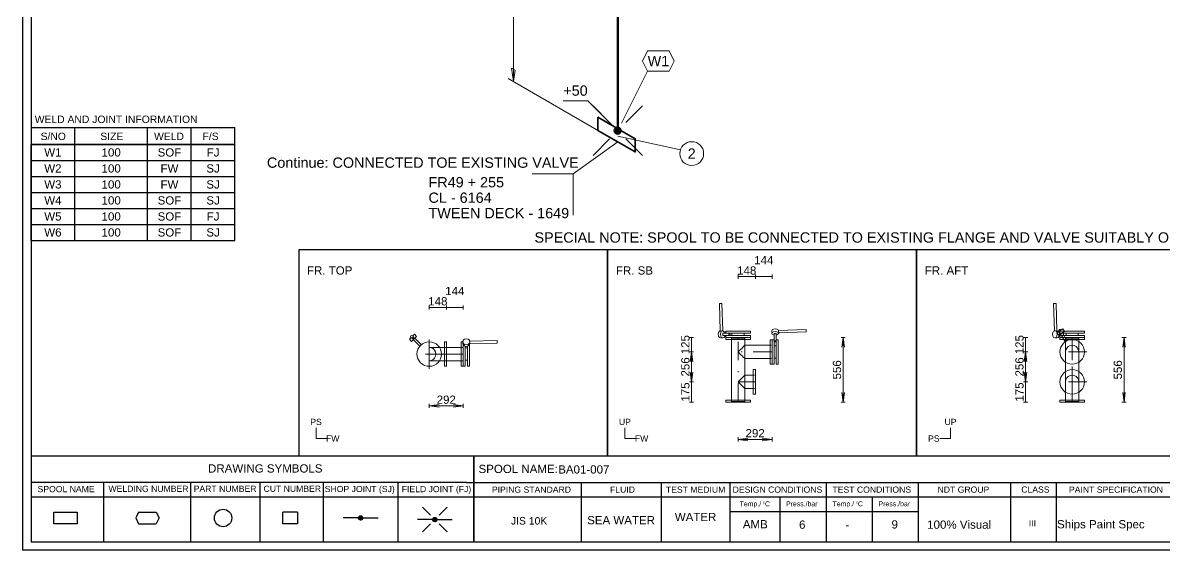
# Model space of a CAD drawing. Header units: millimetres. Extents: x 0 to 420, y 0 to 297.
# Drawn here: x 0 to 277.1, y 0 to 128 of the extents above; entities that cross this region are included whole.
import ezdxf
from ezdxf.enums import TextEntityAlignment as Align

# ---------------------------------------------------------------- set-up
doc = ezdxf.new("R2010")
doc.units = ezdxf.units.MM
doc.linetypes.add('DOTTED_DASHED5', pattern=[9.99996, 4.444427, -2.666656, 0.222221, -2.666656])
doc.linetypes.add('DOTTED_DASHED6', pattern=[10, 4.444444, -2.666667, 0.222222, -2.666667])
for name, color, linetype in [('FramesFromTables', 40, 'Continuous'), ('I_Coordinates', 11, 'Continuous'), ('I_Dimensions', 4, 'Continuous'), ('I_OtherComponents', 2, 'Continuous'), ('I_PartNumbers', 9, 'Continuous'), ('I_Pipes', 1, 'Continuous'), ('I_Tags', 8, 'Continuous'), ('SymbolsOnDrawingSheet', 1, 'Continuous'), ('TextFromTables', 2, 'Continuous'), ('TextFromTextBoxes', 2, 'Continuous')]:
    doc.layers.add(name, color=color, linetype=linetype)
doc.styles.add('Cadmatic Default Text', font='arial.ttf')

# ---------------------------------------------------------------- blocks, each defined once
blk = doc.blocks.new('BA01728716698_BOM_4')
at = {"layer": 'FramesFromTables', "linetype": 'ByBlock', "lineweight": -3}
for p, q in [((2, 98.5), (51.5, 98.5)), ((2, 75.19), (2, 98.5)), ((2, 75.19), (2, 98.5)), ((12.6, 75.19), (12.6, 98.5)), ((12.6, 75.19), (12.6, 98.5)), ((30.3, 75.19), (30.3, 98.5)), ((30.3, 75.19), (30.3, 98.5)), ((40.9, 75.19), (40.9, 98.5)), ((40.9, 75.19), (40.9, 98.5)), ((51.5, 75.19), (51.5, 98.5)), ((2, 94.62), (51.5, 94.62)), ((2, 90.73), (51.5, 90.73)), ((2, 86.85), (51.5, 86.85)), ((2, 82.96), (51.5, 82.96)), ((2, 79.08), (51.5, 79.08))]:
    blk.add_line(p, q, dxfattribs=at)
at = {"layer": 'FramesFromTables', "linetype": 'ByBlock', "lineweight": -3, "flags": 128}
blk.add_lwpolyline([(2, 75.19), (51.5, 75.19), (51.5, 98.5)], dxfattribs=at)
at = {"layer": 'TextFromTables', "linetype": 'ByBlock', "lineweight": 25, "style": 'Cadmatic Default Text'}
for s, p in [('W1', (7.3, 96.56)), ('100', (21.45, 96.56)), ('SOF', (35.6, 96.56)), ('FJ', (46.2, 96.56)), ('W2', (7.3, 92.67)), ('100', (21.45, 92.67)), ('FW', (35.6, 92.67)), ('SJ', (46.2, 92.67)), ('W3', (7.3, 88.79)), ('100', (21.45, 88.79)), ('FW', (35.6, 88.79)), ('SJ', (46.2, 88.79)), ('100', (21.45, 84.91)), ('SOF', (35.6, 84.91)), ('SJ', (46.2, 84.91)), ('W4', (7.3, 84.91)), ('W5', (7.3, 81.02)), ('100', (21.45, 81.02)), ('SOF', (35.6, 81.02)), ('FJ', (46.2, 81.02)), ('W6', (7.3, 77.14)), ('100', (21.45, 77.14)), ('SOF', (35.6, 77.14)), ('SJ', (46.2, 77.14))]:
    blk.add_text(s, height=2, dxfattribs=at).set_placement(p, align=Align.MIDDLE_CENTER)
at = {"layer": 'TextFromTextBoxes', "linetype": 'ByBlock', "lineweight": -3, "style": 'Cadmatic Default Text'}
blk.add_text('BA01-007', height=2, dxfattribs=at).set_placement((130, 19.6), align=Align.MIDDLE_LEFT)
for s, p in [('WATER', (163.35, 8.05)), ('SEA WATER', (145.25, 7.28)), ('AMB', (177.85, 6.3)), ('6', (189.25, 6.2)), ('-', (200.2, 6.15)), ('9', (211.7, 6.25)), ('100% Visual', (227.35, 6.2)), ('Ships Paint Spec', (261.75, 6.3))]:
    blk.add_text(s, height=2, dxfattribs=at).set_placement(p, align=Align.MIDDLE_CENTER)
blk = doc.blocks.new('SEDS_SPOOL_FORMAT_Gol_8')
at = {"layer": 'SymbolsOnDrawingSheet', "linetype": 'ByBlock', "lineweight": -3, "flags": 128}
for points in [[(0, 297), (420, 297), (420, 0), (0, 0), (0, 297)], [(2, 295.01), (2, 2)], [(2, 102.57), (51.49, 102.57)], [(12.6, 98.45), (12.6, 102.57)], [(30.28, 98.45), (30.28, 102.57)], [(40.88, 98.45), (40.88, 102.57)], [(51.49, 98.45), (51.49, 102.57)], [(2, 98.5), (51.5, 98.5)], [(2, 98.5), (51.5, 98.5)], [(51.49, 98.47), (2, 98.47)], [(2, 98.45), (51.49, 98.45)], [(2, 22.93), (107.74, 22.93)], [(107.74, 22.93), (292.02, 22.93)], [(109.52, 22.93), (109.52, 2)], [(109.52, 2), (109.52, 22.93)], [(107.74, 16.45), (2, 16.45)], [(19.62, 16.45), (19.62, 2)], [(40.69, 16.45), (40.69, 2)], [(57.56, 16.45), (57.56, 2)], [(72.95, 16.45), (72.95, 2)], [(91.02, 16.45), (91.02, 2)], [(107.74, 16.45), (292.02, 16.45)], [(135.58, 16.45), (135.58, 2)], [(155.03, 16.45), (155.03, 2)], [(171.67, 16.45), (171.67, 2)], [(195.02, 16.45), (195.02, 2)], [(217.4, 16.45), (217.4, 2)], [(239.85, 16.45), (239.85, 2)], [(250.91, 16.34), (250.91, 2)], [(2, 12.91), (292.02, 12.91)], [(183.82, 12.91), (183.82, 2)], [(206.21, 12.91), (206.21, 2)], [(13.2, 6.41), (7.55, 6.41), (7.55, 9.23), (13.2, 9.23)], [(13.2, 9.23), (13.2, 6.41)], [(28.12, 9.23), (27.42, 7.82)], [(28.12, 9.23), (32.36, 9.23)], [(32.36, 9.23), (33.07, 7.82)], [(66.68, 9.23), (66.68, 6.41), (63.15, 6.41), (63.15, 9.23)], [(66.68, 9.23), (63.15, 9.23)], [(81.49, 7.78), (82.04, 8.32)], [(81.51, 7.9), (81.93, 8.32)], [(81.52, 7.7), (82.14, 8.32)], [(99, 8.47), (97.06, 10.41)], [(101.09, 8.47), (103.03, 10.41)], [(171.67, 9.37), (217.4, 9.37)], [(171.67, 9.37), (217.4, 9.37)], [(27.42, 7.82), (28.12, 6.41)], [(28.12, 6.41), (32.36, 6.41)], [(33.07, 7.82), (32.36, 6.41)], [(81.48, 7.82), (77.79, 7.82)], [(81.55, 7.62), (82.22, 8.29)], [(81.56, 8.06), (81.76, 8.26)], [(81.57, 7.54), (82.28, 8.25)], [(81.62, 7.48), (82.34, 8.2)], [(81.68, 7.44), (82.4, 8.16)], [(81.74, 7.39), (82.45, 8.1)], [(81.8, 7.35), (82.48, 8.02)], [(81.88, 7.32), (82.5, 7.94)], [(81.98, 7.32), (82.53, 7.86)], [(82.09, 7.32), (82.52, 7.75)], [(82.24, 7.36), (82.47, 7.59)], [(82.54, 7.82), (86.24, 7.82)], [(99.51, 7.42), (95.82, 7.42)], [(99, 6.38), (97.06, 4.44)], [(99.53, 7.47), (99.99, 7.93)], [(99.53, 7.37), (100.1, 7.93)], [(99.56, 7.29), (100.2, 7.93)], [(99.58, 7.62), (99.88, 7.93)], [(99.58, 7.21), (100.27, 7.89)], [(99.61, 7.13), (100.33, 7.84)], [(99.67, 7.08), (100.39, 7.8)], [(99.73, 7.03), (100.45, 7.75)], [(99.79, 6.99), (100.49, 7.69)], [(99.85, 6.94), (100.52, 7.61)], [(99.94, 6.92), (100.54, 7.53)], [(100.04, 6.92), (100.57, 7.45)], [(100.15, 6.92), (100.54, 7.31)], [(100.38, 7.04), (100.49, 7.15)], [(100.57, 7.42), (104.27, 7.42)], [(101.09, 6.38), (103.03, 4.44)], [(2, 2), (418.01, 2)]]:
    blk.add_lwpolyline(points, dxfattribs=at)
at = {"layer": 'SymbolsOnDrawingSheet', "linetype": 'ByBlock', "lineweight": -3}
for centre, radius in [((48.63, 7.82), 2.12), ((82.01, 7.82), 0.53), ((100.04, 7.42), 0.53)]:
    blk.add_circle(centre, radius, dxfattribs=at)
at = {"layer": 'SymbolsOnDrawingSheet', "linetype": 'ByBlock', "lineweight": -3, "style": 'Cadmatic Default Text'}
for s, p in [('WELD AND JOINT INFORMATION', (2.89, 105.5)), ('S/NO', (4.31, 101.36)), ('SIZE', (18.81, 101.36)), ('WELD', (31.86, 101.36)), ('F/S', (43.63, 101.36))]:
    blk.add_text(s, height=1.8, dxfattribs=at).set_placement(p, align=Align.TOP_LEFT)
for s, height, p in [('DRAWING SYMBOLS', 2, (44.98, 18.84)), ('Temp./  C   ', 1.2, (174.06, 10.65)), ('0', 0.53, (179.71, 11.25)), ('Press./bar', 1.2, (185.31, 10.65)), ('Temp./  C   ', 1.2, (196.61, 10.65)), ('0', 0.53, (202.37, 11.25)), ('Press./bar', 1.2, (207.78, 10.65))]:
    blk.add_text(s, height=height, dxfattribs=at).set_placement(p)
for s, height, p in [('SPOOL NAME:', 2, (110.65, 19.73)), ('SPOOL NAME', 1.5, (3.58, 14.83)), ('WELDING NUMBER', 1.5, (20.79, 14.91)), ('PART NUMBER', 1.5, (41.48, 14.91)), ('CUT NUMBER', 1.5, (58.44, 14.91)), ('SHOP JOINT (SJ)', 1.5, (73.31, 14.85)), ('FIELD JOINT (FJ)', 1.5, (92, 14.83)), ('PIPING STANDARD', 1.5, (113.89, 14.7)), ('FLUID', 1.5, (142.57, 14.7)), ('TEST MEDIUM', 1.5, (156.14, 14.7)), ('DESIGN CONDITIONS', 1.5, (172.34, 14.7)), ('TEST CONDITIONS', 1.5, (196.58, 14.7)), ('NDT GROUP', 1.5, (222.09, 14.7)), ('CLASS', 1.5, (242.43, 14.72)), ('PAINT SPECIFICATION', 1.5, (254.01, 14.7)), ('JIS 10K', 1.8, (118.53, 7.12)), ('III', 1.5, (244.26, 6.51))]:
    blk.add_text(s, height=height, dxfattribs=at).set_placement(p, align=Align.MIDDLE_LEFT)
blk = doc.blocks.new('BA01728716698_PRT_34_3')
at = {"layer": 'I_Pipes', "linetype": 'ByBlock', "lineweight": 50}
blk.add_line((92.45, 78.53), (92.45, 225.88), dxfattribs=at)
blk = doc.blocks.new('BA01728716698_PRT_39_3')
at = {"layer": 'I_OtherComponents', "linetype": 'ByBlock', "lineweight": 35, "flags": 128}
blk.add_lwpolyline([(87.64, 81.8), (87.64, 78.59), (96.69, 73.36), (96.69, 76.57), (87.64, 81.8)], dxfattribs=at)
at = {"layer": 'I_OtherComponents', "linetype": 'ByBlock', "lineweight": 50}
for radius in [0.75, 0.375]:
    blk.add_circle((92.45, 78.53), radius, dxfattribs=at)
blk = doc.blocks.new('BA01728716698_DIM_0_3')
at = {"layer": 'I_Dimensions', "linetype": 'ByBlock', "lineweight": 0}
for p, q in [((65.82, 141.19), (89.85, 127.31)), ((67.12, 90.44), (67.12, 140.44)), ((89.85, 77.31), (65.82, 91.19))]:
    blk.add_line(p, q, dxfattribs=at)
at = {"layer": 'I_Dimensions', "linetype": 'ByBlock', "lineweight": 0, "flags": 128}
for points in [[(67.12, 140.44), (67.55, 137.19), (66.68, 137.69), (67.12, 140.44)], [(67.12, 90.44), (67.55, 93.19), (66.68, 93.69), (67.12, 90.44)]]:
    blk.add_lwpolyline(points, dxfattribs=at)
at = {"layer": 'I_Dimensions', "linetype": 'ByBlock', "lineweight": 0, "style": 'Cadmatic Default Text'}
blk.add_text('175', height=2.5, rotation=90, dxfattribs=at).set_placement((63.87, 117.31), align=Align.MIDDLE_CENTER)
blk = doc.blocks.new('BA01728716698_PTN_6_3')
at = {"layer": 'I_PartNumbers', "linetype": 'ByBlock', "lineweight": 0}
blk.add_line((107.66, 73.86), (92.45, 77.17), dxfattribs=at)
blk.add_circle((110.41, 72.97), 2.89, dxfattribs=at)
at = {"layer": 'I_PartNumbers', "linetype": 'ByBlock', "lineweight": 0, "style": 'Cadmatic Default Text'}
blk.add_text('2', height=2.5, dxfattribs=at).set_placement((110.41, 72.97), align=Align.MIDDLE_CENTER)
blk = doc.blocks.new('Pi_ExtraLength2_3')
at = {"layer": 'I_Tags', "linetype": 'ByBlock', "lineweight": 0, "flags": 128}
for points in [[(-2.96, -2.45), (2.96, -2.45)], [(2.96, -2.45), (8.84, -8.32)]]:
    blk.add_lwpolyline(points, dxfattribs=at)
at = {"layer": 'I_Tags', "linetype": 'ByBlock', "lineweight": 0, "style": 'Cadmatic Default Text'}
blk.add_text('+50', height=2.5, dxfattribs=at).set_placement((0, 0), align=Align.MIDDLE_CENTER)
blk = doc.blocks.new('Pi_FieldWeld_5')
at = {"layer": 'I_Tags', "linetype": 'ByBlock', "lineweight": 0, "flags": 128}
for points in [[(-2.62, 2.45), (-3.84, 0)], [(-3.84, 0), (-2.62, -2.45)], [(2.62, 2.45), (-2.62, 2.45)], [(3.84, 0), (2.62, 2.45)], [(2.62, -2.45), (3.84, 0)], [(-2.62, -2.45), (-8.98, -15.12)], [(-2.62, -2.45), (2.62, -2.45)], [(-11.88, -14.91), (-15.88, -10.91)], [(-7.88, -14.91), (-3.88, -10.91)], [(-11.88, -18.91), (-15.88, -22.91)], [(-7.88, -18.91), (-3.88, -22.91)]]:
    blk.add_lwpolyline(points, dxfattribs=at)
at = {"layer": 'I_Tags', "linetype": 'ByBlock', "lineweight": 0, "style": 'Cadmatic Default Text'}
blk.add_text('W1', height=2.5, dxfattribs=at).set_placement((0, 0), align=Align.MIDDLE_CENTER)

msp = doc.modelspace()

# ---------------------------------------------------------------- linework, layer by layer
at = {"linetype": 'ByBlock', "lineweight": 25, "flags": 128}
for points in [[(67, 22.9), (142, 22.9), (142, 72.9), (67, 72.9), (67, 22.9)], [(142, 22.9), (217, 22.9), (217, 72.9), (142, 72.9), (142, 22.9)], [(217, 22.9), (292, 22.9), (292, 72.9), (217, 72.9), (217, 22.9)]]:
    msp.add_lwpolyline(points, dxfattribs=at)
at = {"linetype": 'DOTTED_DASHED6', "lineweight": 13, "flags": 128}
for points in [[(98.67, 51.18), (98.67, 44.03)], [(98.67, 44.03), (98.67, 51.18)], [(173.67, 51.66), (173.67, 51.15)], [(173.67, 36.1), (173.67, 51.46)], [(254.79, 51.69), (254.79, 44.54)], [(254.79, 51.66), (254.79, 51.15)], [(254.79, 36.1), (254.79, 51.46)], [(102.25, 47.61), (95.1, 47.61)], [(102.25, 47.61), (95.1, 47.61)], [(106.74, 47.61), (98.67, 47.61)], [(102.67, 47.61), (98.67, 47.61)], [(102.87, 47.61), (102.36, 47.61)], [(106.94, 47.61), (106.43, 47.61)], [(181.74, 48.12), (173.67, 48.12)], [(181.94, 48.12), (181.43, 48.12)], [(254.79, 44.43), (254.79, 37.28)], [(177.67, 40.85), (173.67, 40.85)]]:
    msp.add_lwpolyline(points, dxfattribs=at)
at = {"linetype": 'DOTTED_DASHED5', "lineweight": 13, "flags": 128}
for points in [[(258.37, 48.12), (251.22, 48.12)], [(177.87, 40.85), (177.36, 40.85)], [(258.37, 40.85), (251.22, 40.85)], [(173.67, 35.9), (173.67, 36.41)], [(254.79, 35.9), (254.79, 36.41)]]:
    msp.add_lwpolyline(points, dxfattribs=at)
at = {"layer": 'I_Coordinates', "linetype": 'ByBlock', "lineweight": 0}
msp.add_line((133.66, 91.32), (144.45, 99.11), dxfattribs=at)
at = {"layer": 'I_Coordinates', "linetype": 'ByBlock', "lineweight": 0, "flags": 128}
msp.add_lwpolyline([(133.66, 81.32), (133.66, 91.32), (123.66, 91.32)], dxfattribs=at)
at = {"layer": 'SymbolsOnDrawingSheet', "linetype": 'ByBlock', "lineweight": 13, "flags": 128}
for points in [[(173.67, 65.9), (173.67, 66.9)], [(177.87, 65.9), (177.87, 66.9)], [(181.94, 65.9), (181.94, 66.9)], [(173.67, 66.4), (177.87, 66.4)], [(177.87, 66.4), (181.94, 66.4)], [(98.67, 58.42), (98.67, 59.42)], [(98.67, 58.92), (102.87, 58.92)], [(102.87, 58.42), (102.87, 59.42)], [(102.87, 58.92), (106.94, 58.92)], [(106.94, 58.42), (106.94, 59.42)], [(162.86, 51.66), (161.86, 51.66)], [(162.36, 48.12), (162.36, 51.66)], [(198.68, 51.66), (199.68, 51.66)], [(199.18, 51.66), (198.86, 49.26), (199.18, 51.66), (199.49, 49.26), (199.18, 51.66)], [(199.18, 35.9), (199.18, 51.66)], [(243.98, 51.66), (242.98, 51.66)], [(243.48, 48.12), (243.48, 51.66)], [(266.87, 51.66), (267.87, 51.66)], [(267.37, 51.66), (267.05, 49.26), (267.37, 51.66), (267.68, 49.26), (267.37, 51.66)], [(267.37, 35.9), (267.37, 51.66)], [(162.86, 48.12), (161.86, 48.12)], [(162.36, 48.12), (162.04, 45.72), (162.36, 48.12), (162.67, 45.72), (162.36, 48.12)], [(162.36, 40.85), (162.36, 48.12)], [(243.98, 48.12), (242.98, 48.12)], [(243.48, 48.12), (243.16, 45.72), (243.48, 48.12), (243.79, 45.72), (243.48, 48.12)], [(243.48, 40.85), (243.48, 48.12)], [(162.36, 40.85), (162.67, 43.25), (162.36, 40.85), (162.04, 43.25), (162.36, 40.85)], [(243.48, 40.85), (243.79, 43.25), (243.48, 40.85), (243.16, 43.25), (243.48, 40.85)], [(162.86, 40.85), (161.86, 40.85)], [(162.36, 35.9), (162.36, 40.85)], [(243.98, 40.85), (242.98, 40.85)], [(243.48, 35.9), (243.48, 40.85)], [(199.18, 35.9), (199.49, 38.3), (199.18, 35.9), (198.86, 38.3), (199.18, 35.9)], [(267.37, 35.9), (267.68, 38.3), (267.37, 35.9), (267.05, 38.3), (267.37, 35.9)], [(98.67, 35.53), (98.67, 34.53)], [(98.67, 35.03), (101.07, 34.72), (98.67, 35.03), (101.07, 35.35), (98.67, 35.03)], [(98.67, 35.03), (106.94, 35.03)], [(106.94, 35.03), (104.54, 35.35), (106.94, 35.03), (104.54, 34.72), (106.94, 35.03)], [(106.94, 35.53), (106.94, 34.53)], [(162.86, 35.9), (161.86, 35.9)], [(198.68, 35.9), (199.68, 35.9)], [(243.98, 35.9), (242.98, 35.9)], [(266.87, 35.9), (267.87, 35.9)], [(173.67, 27.4), (173.67, 26.4)], [(173.67, 26.9), (176.07, 26.58), (173.67, 26.9), (176.07, 27.21), (173.67, 26.9)], [(173.67, 26.9), (181.94, 26.9)], [(181.94, 26.9), (179.54, 27.21), (181.94, 26.9), (179.54, 26.58), (181.94, 26.9)], [(181.94, 27.4), (181.94, 26.4)]]:
    msp.add_lwpolyline(points, dxfattribs=at)
at = {"layer": 'SymbolsOnDrawingSheet', "linetype": 'ByBlock', "lineweight": 18, "flags": 128}
for points in [[(169.25, 59.89), (169.16, 59.88), (169.34, 53.22)], [(169.46, 59.89), (169.25, 59.89)], [(169.67, 59.9), (169.46, 59.89)], [(169.76, 59.89), (169.67, 59.9)], [(169.93, 53.25), (169.76, 59.89)], [(250.28, 59.88), (250.37, 59.87), (250.58, 59.88), (250.79, 59.89), (250.88, 59.89), (250.79, 59.9), (250.58, 59.89), (250.37, 59.89), (250.28, 59.88)], [(250.55, 53.25), (250.46, 53.22), (250.28, 59.88)], [(250.88, 59.89), (251.05, 53.22), (250.97, 53.2)], [(169.16, 53.14), (168.94, 52.82), (168.86, 52.4), (168.94, 51.97), (169.16, 51.66), (169.46, 51.55)], [(169.37, 53.21), (169.16, 53.14)], [(169.34, 53.22), (169.43, 53.2)], [(169.98, 53.25), (169.68, 53.14), (169.46, 52.82), (169.38, 52.4), (169.46, 51.97), (169.68, 51.66), (169.98, 51.55), (170.29, 51.66), (170.51, 51.97)], [(169.43, 53.2), (169.64, 53.22)], [(169.64, 53.22), (169.85, 53.25)], [(169.85, 53.25), (169.98, 53.25)], [(170.51, 52.82), (169.98, 53.25)], [(170.54, 52.64), (170.51, 52.82)], [(176.65, 53.14), (176.65, 52.64), (170.69, 52.64), (170.69, 53.14), (176.65, 53.14)], [(183.42, 53.49), (183.1, 53.64), (182.68, 53.7), (182.25, 53.64), (181.94, 53.49), (181.83, 53.28)], [(181.83, 52.63), (181.83, 53.28)], [(183.53, 52.63), (183.42, 52.85), (183.1, 53), (182.68, 53.06), (182.25, 53), (181.94, 52.85), (181.83, 52.63), (181.94, 52.42), (182.25, 52.26)], [(183.5, 53.33), (183.42, 53.49)], [(183.52, 53.36), (183.48, 53.27)], [(183.48, 53.27), (183.49, 53.06)], [(183.49, 53.06), (183.53, 52.85)], [(190.16, 53.49), (190.16, 53.58), (183.52, 53.36)], [(183.53, 52.85), (183.52, 52.82)], [(183.53, 52.76), (190.18, 52.98)], [(183.53, 52.82), (183.53, 52.63)], [(190.17, 53.28), (190.16, 53.49)], [(190.18, 53.07), (190.17, 53.28)], [(190.18, 52.98), (190.18, 53.07)], [(250.88, 53.14), (251.1, 52.82), (251.18, 52.4), (251.1, 51.97), (250.88, 51.66), (250.58, 51.55), (250.28, 51.66), (250.06, 51.97), (249.98, 52.4), (250.06, 52.82), (250.28, 53.14)], [(250.28, 53.14), (250.57, 53.25)], [(250.76, 53.22), (250.55, 53.25)], [(250.6, 53.24), (250.88, 53.14)], [(250.97, 53.2), (250.76, 53.22)], [(251.1, 53.25), (251.05, 53.25)], [(252.55, 53.7), (252.92, 53.06), (251.45, 52.21), (251.08, 52.85), (252.55, 53.7)], [(251.1, 53.25), (251.4, 53.14), (251.62, 52.82), (251.71, 52.4), (251.62, 51.97), (251.4, 51.66), (251.1, 51.55)], [(251.66, 53.54), (251.53, 53.36)], [(251.53, 53.36), (251.56, 53.13)], [(251.89, 53.57), (251.66, 53.54)], [(251.72, 53.22), (251.91, 53.33)], [(251.81, 52.64), (251.81, 53.14), (257.77, 53.14)], [(252.07, 53.43), (251.89, 53.57)], [(253.09, 50.58), (251.97, 52.51), (252.4, 52.76), (253.52, 50.82), (253.09, 50.58)], [(257.77, 53.14), (257.77, 52.64)], [(95.06, 52.42), (95.59, 51.9), (94.38, 50.69), (93.86, 51.22)], [(93.86, 51.22), (94.25, 51.61)], [(94.25, 51.61), (94.46, 51.52), (94.67, 51.61), (94.76, 51.82), (94.67, 52.03), (94.46, 52.12), (94.25, 52.03), (94.16, 51.82), (94.25, 51.61)], [(94.64, 51.34), (94.25, 51.61)], [(94.85, 51.43), (94.64, 51.34)], [(94.67, 52.03), (95.06, 52.42)], [(94.67, 52.03), (94.93, 51.64)], [(96.39, 49.54), (94.81, 51.12), (95.16, 51.47), (96.74, 49.89)], [(94.93, 51.64), (94.85, 51.43)], [(96.74, 49.89), (96.56, 49.71)], [(102.87, 44.63), (102.36, 44.63), (102.36, 50.59), (102.87, 50.59), (102.87, 44.63)], [(106.94, 44.63), (106.43, 44.63), (106.43, 50.59), (106.94, 50.59), (106.94, 44.63)], [(108.42, 50.22), (108.11, 49.95), (107.68, 49.85), (107.25, 49.95), (106.94, 50.22), (106.83, 50.59), (106.94, 50.95), (107.25, 51.22), (107.68, 51.32), (108.11, 51.22), (108.42, 50.95)], [(106.83, 50.59), (106.83, 50.22)], [(108.42, 49.85), (108.11, 49.58), (107.68, 49.48), (107.25, 49.58), (106.94, 49.85), (106.83, 50.22)], [(108.42, 50.95), (108.52, 50.61)], [(108.52, 50.56), (108.42, 50.22)], [(108.51, 50.16), (108.42, 49.85)], [(108.48, 50.25), (108.52, 50.46)], [(115.17, 50.29), (108.49, 50.16), (108.48, 50.25)], [(108.53, 50.67), (108.49, 50.76), (115.16, 50.88)], [(108.52, 50.46), (108.53, 50.67)], [(115.16, 50.88), (115.16, 50.8), (115.16, 50.59), (115.16, 50.38), (115.17, 50.29), (115.18, 50.38), (115.18, 50.59), (115.17, 50.8), (115.16, 50.88)], [(169.98, 51.55), (169.46, 51.55)], [(171.56, 52.64), (169.98, 52.64)], [(169.98, 52.15), (169.98, 52.64)], [(169.98, 52.15), (170.69, 52.15)], [(170.51, 51.97), (170.54, 52.15)], [(170.69, 51.66), (170.69, 52.15), (176.65, 52.15), (176.65, 51.66), (170.69, 51.66)], [(176.65, 51.66), (176.65, 51.15), (170.69, 51.15), (170.69, 51.66), (176.65, 51.66)], [(171.56, 52.15), (171.44, 52.22), (171.39, 52.4), (171.44, 52.57), (171.56, 52.64), (171.69, 52.57), (171.74, 52.4), (171.69, 52.22), (171.56, 52.15)], [(172.05, 36.1), (172.05, 51.46), (175.29, 51.46), (175.29, 36.1), (172.05, 36.1)], [(172.18, 52.15), (172.18, 52.64), (175.16, 52.64), (175.16, 52.15), (172.18, 52.15)], [(181.94, 45.14), (181.43, 45.14), (181.43, 51.1), (181.94, 51.1), (181.94, 45.14)], [(181.94, 51.1), (182.43, 51.1), (182.43, 45.14), (181.94, 45.14), (181.94, 51.1)], [(182.25, 52.26), (182.43, 52.24)], [(182.43, 52.63), (182.43, 50.7)], [(182.43, 52.63), (182.93, 52.63)], [(182.43, 50.7), (182.51, 50.79), (182.68, 50.82), (182.85, 50.79), (182.93, 50.7), (182.85, 50.61), (182.68, 50.58), (182.51, 50.61), (182.43, 50.7)], [(182.93, 50.7), (182.93, 52.63)], [(182.93, 52.24), (183.1, 52.26)], [(183.42, 45.14), (182.93, 45.14), (182.93, 51.1), (183.42, 51.1), (183.42, 45.14)], [(183.1, 52.26), (183.53, 52.63)], [(250.58, 51.55), (251.1, 51.55)], [(251.66, 52.64), (252.68, 52.64)], [(252.68, 52.15), (251.66, 52.15)], [(251.81, 51.66), (251.81, 52.15), (257.77, 52.15), (257.77, 51.66), (251.81, 51.66)], [(257.77, 51.66), (257.77, 51.15), (251.81, 51.15), (251.81, 51.66), (257.77, 51.66)], [(257.77, 52.64), (252.68, 52.64)], [(252.68, 52.15), (252.68, 52.64)], [(253.17, 36.1), (253.17, 51.46), (256.41, 51.46), (256.41, 36.1), (253.17, 36.1)], [(253.3, 52.15), (253.3, 52.64), (256.28, 52.64), (256.28, 52.15), (253.3, 52.15)], [(96.56, 49.71), (96.39, 49.54)], [(106.74, 49.23), (98.76, 49.23), (99.18, 49.15)], [(102.67, 49.23), (98.76, 49.23), (99.18, 49.15)], [(99.18, 49.15), (99.63, 48.92)], [(99.18, 49.15), (99.63, 48.92)], [(99.63, 48.92), (99.99, 48.56)], [(99.63, 48.92), (99.99, 48.56)], [(99.99, 48.56), (100.21, 48.11)], [(100.21, 48.11), (99.99, 48.56)], [(99.99, 48.56), (100.21, 48.11)], [(100.21, 48.11), (99.99, 48.56)], [(100.21, 48.11), (100.29, 47.61)], [(100.21, 48.11), (100.29, 47.61)], [(100.29, 47.61), (100.21, 47.11)], [(100.29, 47.61), (100.21, 47.11)], [(106.94, 44.63), (106.94, 49.85)], [(107.43, 49.54), (107.43, 49.1), (107.43, 44.63)], [(107.43, 49.1), (107.43, 49.54)], [(107.43, 49.1), (107.93, 49.1)], [(107.93, 49.1), (107.93, 46.12), (107.43, 46.12), (107.43, 49.1)], [(107.93, 44.63), (107.93, 49.54)], [(107.93, 49.54), (107.93, 49.1)], [(108.42, 49.85), (108.42, 44.63)], [(174.17, 48.62), (173.67, 48.12)], [(173.67, 48.12), (174.17, 47.62)], [(174.62, 49.07), (174.17, 48.62)], [(174.17, 47.62), (174.62, 47.17)], [(174.98, 49.43), (174.62, 49.07)], [(174.62, 47.17), (174.98, 46.81)], [(175.21, 49.66), (174.98, 49.43)], [(181.74, 49.74), (175.29, 49.74), (175.21, 49.66)], [(182.43, 49.61), (182.93, 49.61), (182.93, 46.63), (182.43, 46.63), (182.43, 49.61)], [(253.25, 48.62), (253.17, 48.12), (253.25, 48.62)], [(253.48, 49.07), (253.25, 48.62), (253.48, 49.07)], [(253.84, 49.43), (253.48, 49.07), (253.84, 49.43)], [(254.29, 49.66), (253.84, 49.43), (254.29, 49.66)], [(254.79, 49.74), (254.29, 49.66), (254.79, 49.74)], [(255.29, 49.66), (254.79, 49.74), (255.29, 49.66)], [(255.75, 49.43), (255.29, 49.66), (255.75, 49.43)], [(256.11, 49.07), (255.75, 49.43), (256.11, 49.07)], [(256.33, 48.62), (256.11, 49.07), (256.33, 48.62)], [(256.41, 48.12), (256.33, 48.62), (256.41, 48.12)], [(99.17, 46.07), (98.67, 45.99), (106.74, 45.99)], [(99.17, 46.07), (98.67, 45.99), (102.67, 45.99)], [(99.62, 46.3), (99.17, 46.07)], [(99.62, 46.3), (99.17, 46.07)], [(99.98, 46.65), (99.62, 46.3)], [(99.98, 46.65), (99.62, 46.3)], [(100.21, 47.11), (99.98, 46.65)], [(100.21, 47.11), (99.98, 46.65)], [(107.43, 44.63), (106.94, 44.63)], [(108.42, 44.63), (107.93, 44.63)], [(174.98, 46.81), (175.21, 46.58)], [(175.21, 46.58), (175.29, 46.5), (181.74, 46.5)], [(174.62, 41.81), (174.17, 41.36)], [(174.98, 42.17), (174.62, 41.81)], [(175.21, 42.4), (174.98, 42.17)], [(177.67, 42.48), (175.29, 42.48), (175.21, 42.4)], [(177.87, 37.87), (177.36, 37.87), (177.36, 43.83), (177.87, 43.83), (177.87, 37.87)], [(253.48, 41.81), (253.25, 41.36), (253.48, 41.81)], [(253.84, 42.17), (253.48, 41.81), (253.84, 42.17)], [(254.29, 42.4), (253.84, 42.17), (254.29, 42.4)], [(254.79, 42.48), (254.29, 42.4), (254.79, 42.48)], [(255.29, 42.4), (254.79, 42.48), (255.29, 42.4)], [(255.75, 42.17), (255.29, 42.4), (255.75, 42.17)], [(256.11, 41.81), (255.75, 42.17), (256.11, 41.81)], [(256.33, 41.36), (256.11, 41.81), (256.33, 41.36)], [(174.17, 41.36), (173.67, 40.85)], [(173.67, 40.85), (174.17, 40.35)], [(174.17, 40.35), (174.62, 39.9)], [(174.62, 39.9), (174.98, 39.54)], [(174.98, 39.54), (175.21, 39.31)], [(175.21, 39.31), (175.29, 39.23), (177.67, 39.23)], [(253.25, 41.36), (253.17, 40.85), (253.25, 41.36)], [(256.41, 40.85), (256.33, 41.36), (256.41, 40.85)], [(170.69, 35.9), (170.69, 36.41), (176.65, 36.41), (176.65, 35.9), (170.69, 35.9)], [(251.81, 35.9), (251.81, 36.41), (257.77, 36.41), (257.77, 35.9), (251.81, 35.9)], [(71.2, 27.1), (71.2, 29.67)], [(146.2, 27.1), (146.2, 29.67)], [(225.24, 27.1), (225.24, 29.67)], [(71.2, 27.1), (73.78, 27.1)], [(146.2, 27.1), (148.77, 27.1)], [(225.24, 27.1), (222.66, 27.1)]]:
    msp.add_lwpolyline(points, dxfattribs=at)
at = {"layer": 'SymbolsOnDrawingSheet', "linetype": 'ByBlock', "lineweight": 18}
for centre in [(98.67, 47.61), (98.67, 47.61), (98.67, 47.61), (98.67, 47.61), (254.79, 48.12), (254.79, 48.12), (254.79, 40.85)]:
    msp.add_circle(centre, 2.98, dxfattribs=at)

# ---------------------------------------------------------------- block references
at = {"layer": 'I_Dimensions', "lineweight": 0}
msp.add_blockref('BA01728716698_DIM_0_3', (52, 23.3), dxfattribs=at)
at = {"layer": 'I_OtherComponents', "lineweight": 35}
msp.add_blockref('BA01728716698_PRT_39_3', (52, 23.3), dxfattribs=at)
at = {"layer": 'I_PartNumbers', "lineweight": 0}
msp.add_blockref('BA01728716698_PTN_6_3', (52, 23.3), dxfattribs=at)
at = {"layer": 'I_Pipes', "lineweight": 50}
msp.add_blockref('BA01728716698_PRT_34_3', (52, 23.3), dxfattribs=at)
at = {"layer": 'I_Tags'}
for name, p in [('Pi_FieldWeld_5', (154.33, 118.74)), ('Pi_ExtraLength2_3', (134.19, 111.57))]:
    msp.add_blockref(name, p, dxfattribs=at)
at = {"layer": 'SymbolsOnDrawingSheet'}
msp.add_blockref('SEDS_SPOOL_FORMAT_Gol_8', (0, 0), dxfattribs=at)
at = {"layer": 'TextFromTextBoxes', "lineweight": 25}
msp.add_blockref('BA01728716698_BOM_4', (0, 0), dxfattribs=at)

# ---------------------------------------------------------------- texts
at = {"layer": 'I_Coordinates', "linetype": 'ByBlock', "lineweight": 0, "style": 'Cadmatic Default Text'}
for s, p in [('Continue: CONNECTED TOE EXISTING VALVE', (59.27, 95.33)), ('FR49 + 255', (98.5, 90.57)), ('CL - 6164', (98.5, 86.82)), ('TWEEN DECK - 1649', (98.5, 83.07)), ('SPECIAL NOTE: SPOOL TO BE CONNECTED TO EXISTING FLANGE AND VALVE SUITABLY ONSITE.', (124.23, 77.16))]:
    msp.add_text(s, height=2.5, dxfattribs=at).set_placement(p, align=Align.TOP_LEFT)
at = {"layer": 'SymbolsOnDrawingSheet', "linetype": 'ByBlock', "lineweight": 13, "style": 'Cadmatic Default Text'}
for s, p in [('144', (179.9, 70.4)), ('148', (175.77, 67.9)), ('144', (104.9, 62.92)), ('148', (100.77, 60.42)), ('292', (102.81, 36.53)), ('292', (177.81, 28.4))]:
    msp.add_text(s, height=2, dxfattribs=at).set_placement(p, align=Align.MIDDLE_CENTER)
at = {"layer": 'SymbolsOnDrawingSheet', "linetype": 'ByBlock', "lineweight": 25, "style": 'Cadmatic Default Text'}
for s, p in [('FR. TOP', (69, 68.9)), ('FR. SB', (144, 68.9)), ('FR. AFT', (219, 68.9))]:
    msp.add_text(s, height=2, dxfattribs=at).set_placement(p, align=Align.TOP_LEFT)
at = {"layer": 'SymbolsOnDrawingSheet', "linetype": 'ByBlock', "lineweight": 13, "style": 'Cadmatic Default Text'}
for s, p in [('125', (160.86, 49.89)), ('125', (241.98, 49.89)), ('256', (160.86, 44.49)), ('556', (197.68, 43.78)), ('256', (241.98, 44.49)), ('556', (265.87, 43.78)), ('175', (160.86, 38.38)), ('175', (241.98, 38.38))]:
    msp.add_text(s, height=2, rotation=90, dxfattribs=at).set_placement(p, align=Align.MIDDLE_CENTER)
at = {"layer": 'SymbolsOnDrawingSheet', "linetype": 'ByBlock', "lineweight": 18, "style": 'Cadmatic Default Text'}
for s, p in [('PS', (71.2, 31.14)), ('UP', (146.2, 31.14)), ('UP', (225.24, 31.14)), ('FW', (75.24, 27.1)), ('FW', (150.24, 27.1)), ('PS', (221.2, 27.1))]:
    msp.add_text(s, height=1.5, dxfattribs=at).set_placement(p, align=Align.MIDDLE_CENTER)

doc.saveas('drawing.dxf')
